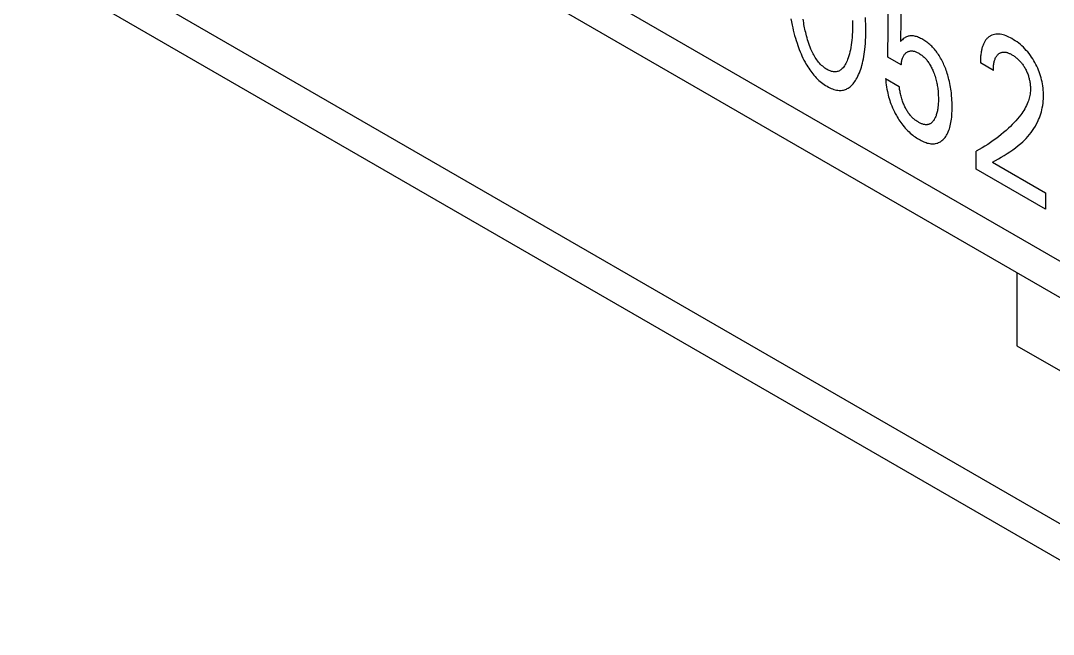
# Model space of a CAD drawing. Extents: x 0 to 420, y 0 to 297.
# Drawn here: x 193.64 to 203.27, y 122.22 to 127.94 of the extents above; entities that cross this region are included whole.
import ezdxf

# ---------------------------------------------------------------- set-up
doc = ezdxf.new("R2010")
doc.units = 0
doc.header["$LTSCALE"] = 23.1
doc.layers.add('40000_ISO', color=7, linetype='CONTINUOUS')

msp = doc.modelspace()

# ---------------------------------------------------------------- linework, layer by layer
at = {"layer": '40000_ISO', "color": 7, "linetype": 'CONTINUOUS'}
for p, q in [((164.8545, 147.9124), (213.9987, 119.5397)), ((165.0612, 147.4549), (214.2058, 119.0819)), ((220.0091, 113.62), (170.8649, 141.9927)), ((171.072, 141.5349), (220.2162, 113.1622)), ((201.7277, 127.601), (201.7357, 128.408)), ((201.8533, 128.1886), (201.846, 127.7462)), ((200.8243, 127.9592), (200.8297, 127.9291)), ((200.8297, 127.9291), (200.8357, 127.8989)), ((200.9407, 127.9377), (200.9382, 127.9543)), ((200.9433, 127.921), (200.9407, 127.9377)), ((200.9459, 127.9058), (200.9433, 127.921)), ((201.3993, 127.9435), (201.3995, 127.9165)), ((201.3995, 127.9165), (201.3993, 127.8892)), ((201.5202, 127.9385), (201.5184, 127.9694)), ((201.5214, 127.9079), (201.5202, 127.9385)), ((200.8357, 127.8989), (200.8409, 127.875)), ((200.8409, 127.875), (200.8465, 127.851)), ((200.8465, 127.851), (200.8526, 127.8269)), ((200.8526, 127.8269), (200.859, 127.8027)), ((200.9487, 127.8905), (200.9459, 127.9058)), ((200.9516, 127.8752), (200.9487, 127.8905)), ((200.9548, 127.8598), (200.9516, 127.8752)), ((200.9582, 127.8444), (200.9548, 127.8598)), ((200.9617, 127.8289), (200.9582, 127.8444)), ((200.9655, 127.8133), (200.9617, 127.8289)), ((201.3977, 127.8355), (201.3962, 127.8091)), ((201.3987, 127.8622), (201.3977, 127.8355)), ((201.3993, 127.8892), (201.3987, 127.8622)), ((201.5221, 127.8776), (201.5214, 127.9079)), ((201.5215, 127.7872), (201.5222, 127.8172)), ((201.5224, 127.8475), (201.5221, 127.8776)), ((201.5222, 127.8172), (201.5224, 127.8475)), ((202.7347, 127.8152), (202.7219, 127.8131)), ((202.7479, 127.8161), (202.7347, 127.8152)), ((202.7616, 127.8158), (202.7479, 127.8161)), ((202.7756, 127.8145), (202.7616, 127.8158)), ((202.7899, 127.8119), (202.7756, 127.8145)), ((200.859, 127.8027), (200.8659, 127.7784)), ((200.8659, 127.7784), (200.8733, 127.7541)), ((200.8733, 127.7541), (200.8811, 127.7297)), ((200.8811, 127.7297), (200.8879, 127.7099)), ((200.9695, 127.7978), (200.9655, 127.8133)), ((200.9743, 127.7802), (200.9695, 127.7978)), ((200.9794, 127.7627), (200.9743, 127.7802)), ((200.9848, 127.7451), (200.9794, 127.7627)), ((200.9907, 127.7275), (200.9848, 127.7451)), ((200.9969, 127.7099), (200.9907, 127.7275)), ((201.3894, 127.7366), (201.3862, 127.7139)), ((201.392, 127.7596), (201.3894, 127.7366)), ((201.3942, 127.783), (201.392, 127.7596)), ((201.3962, 127.8091), (201.3942, 127.783)), ((201.5162, 127.6994), (201.5185, 127.7283)), ((201.5185, 127.7283), (201.5203, 127.7576)), ((201.5203, 127.7576), (201.5215, 127.7872)), ((201.8549, 127.7549), (201.846, 127.7462)), ((201.864, 127.7632), (201.8549, 127.7549)), ((201.8721, 127.7701), (201.864, 127.7632)), ((201.8806, 127.7765), (201.8721, 127.7701)), ((201.8855, 127.78), (201.8806, 127.7765)), ((201.8906, 127.7833), (201.8855, 127.78)), ((201.8959, 127.7863), (201.8906, 127.7833)), ((201.9028, 127.7897), (201.8959, 127.7863)), ((201.9099, 127.7926), (201.9028, 127.7897)), ((201.9174, 127.795), (201.9099, 127.7926)), ((201.9251, 127.7969), (201.9174, 127.795)), ((201.933, 127.7982), (201.9251, 127.7969)), ((201.9412, 127.7989), (201.933, 127.7982)), ((201.9496, 127.7991), (201.9412, 127.7989)), ((201.9581, 127.7987), (201.9496, 127.7991)), ((201.9669, 127.7978), (201.9581, 127.7987)), ((201.9758, 127.7963), (201.9669, 127.7978)), ((201.9848, 127.7943), (201.9758, 127.7963)), ((201.9939, 127.7918), (201.9848, 127.7943)), ((202.0038, 127.7885), (201.9939, 127.7918)), ((202.0137, 127.7848), (202.0038, 127.7885)), ((202.0237, 127.7805), (202.0137, 127.7848)), ((202.0338, 127.7757), (202.0237, 127.7805)), ((202.0439, 127.7705), (202.0338, 127.7757)), ((202.054, 127.7648), (202.0439, 127.7705)), ((202.0634, 127.7592), (202.054, 127.7648)), ((202.0728, 127.7533), (202.0634, 127.7592)), ((202.0822, 127.7469), (202.0728, 127.7533)), ((202.0915, 127.7403), (202.0822, 127.7469)), ((202.1008, 127.7332), (202.0915, 127.7403)), ((202.11, 127.7258), (202.1008, 127.7332)), ((202.1191, 127.7181), (202.11, 127.7258)), ((202.1282, 127.7099), (202.1191, 127.7181)), ((202.6188, 127.7205), (202.6159, 127.7133)), ((202.6219, 127.7274), (202.6188, 127.7205)), ((202.6252, 127.7341), (202.6219, 127.7274)), ((202.6287, 127.7406), (202.6252, 127.7341)), ((202.6322, 127.7465), (202.6287, 127.7406)), ((202.6358, 127.7521), (202.6322, 127.7465)), ((202.6396, 127.7576), (202.6358, 127.7521)), ((202.6436, 127.7629), (202.6396, 127.7576)), ((202.6477, 127.7679), (202.6436, 127.7629)), ((202.6521, 127.7727), (202.6477, 127.7679)), ((202.6565, 127.7773), (202.6521, 127.7727)), ((202.6612, 127.7817), (202.6565, 127.7773)), ((202.6659, 127.7858), (202.6612, 127.7817)), ((202.6709, 127.7897), (202.6659, 127.7858)), ((202.676, 127.7933), (202.6709, 127.7897)), ((202.6812, 127.7967), (202.676, 127.7933)), ((202.6866, 127.7999), (202.6812, 127.7967)), ((202.6978, 127.8054), (202.6866, 127.7999)), ((202.7096, 127.8098), (202.6978, 127.8054)), ((202.7219, 127.8131), (202.7096, 127.8098)), ((202.8045, 127.8084), (202.7899, 127.8119)), ((202.8177, 127.8042), (202.8045, 127.8084)), ((202.8311, 127.7993), (202.8177, 127.8042)), ((202.8446, 127.7937), (202.8311, 127.7993)), ((202.8581, 127.7874), (202.8446, 127.7937)), ((202.8717, 127.7804), (202.8581, 127.7874)), ((202.8853, 127.7728), (202.8717, 127.7804)), ((202.9012, 127.7633), (202.8853, 127.7728)), ((202.9171, 127.753), (202.9012, 127.7633)), ((202.9329, 127.742), (202.9171, 127.753)), ((202.9487, 127.7301), (202.9329, 127.742)), ((202.9642, 127.7174), (202.9487, 127.7301)), ((200.8879, 127.7099), (200.8949, 127.6901)), ((200.8949, 127.6901), (200.9023, 127.6703)), ((200.9023, 127.6703), (200.9102, 127.6506)), ((200.9102, 127.6506), (200.9184, 127.6309)), ((200.9184, 127.6309), (200.927, 127.6112)), ((201.0037, 127.6923), (200.9969, 127.7099)), ((201.011, 127.6747), (201.0037, 127.6923)), ((201.0188, 127.6572), (201.011, 127.6747)), ((201.0247, 127.6449), (201.0188, 127.6572)), ((201.0309, 127.6327), (201.0247, 127.6449)), ((201.0374, 127.6206), (201.0309, 127.6327)), ((201.3695, 127.6312), (201.3643, 127.6126)), ((201.3743, 127.6503), (201.3695, 127.6312)), ((201.3785, 127.6697), (201.3743, 127.6503)), ((201.3826, 127.6916), (201.3785, 127.6697)), ((201.3862, 127.7139), (201.3826, 127.6916)), ((201.5041, 127.6058), (201.5076, 127.6272)), ((201.5076, 127.6272), (201.5106, 127.6489)), ((201.5106, 127.6489), (201.5133, 127.6708)), ((201.5133, 127.6708), (201.5162, 127.6994)), ((201.8802, 127.6214), (201.884, 127.6266)), ((201.884, 127.6266), (201.8882, 127.6314)), ((201.8882, 127.6314), (201.8925, 127.6358)), ((201.8925, 127.6358), (201.8972, 127.6399)), ((201.8972, 127.6399), (201.902, 127.6436)), ((201.902, 127.6436), (201.9071, 127.647)), ((201.9071, 127.647), (201.912, 127.6497)), ((201.912, 127.6497), (201.9171, 127.6521)), ((201.9171, 127.6521), (201.9223, 127.6542)), ((201.9223, 127.6542), (201.9277, 127.6559)), ((201.9277, 127.6559), (201.9333, 127.6572)), ((201.9333, 127.6572), (201.9391, 127.658)), ((201.9391, 127.658), (201.9449, 127.6585)), ((201.9449, 127.6585), (201.9508, 127.6585)), ((201.9508, 127.6585), (201.9569, 127.6581)), ((201.9569, 127.6581), (201.963, 127.6573)), ((201.963, 127.6573), (201.9693, 127.6562)), ((201.9693, 127.6562), (201.9757, 127.6546)), ((201.9757, 127.6546), (201.9824, 127.6526)), ((201.9824, 127.6526), (201.9892, 127.6502)), ((201.9892, 127.6502), (201.996, 127.6473)), ((201.996, 127.6473), (202.0029, 127.6442)), ((202.0029, 127.6442), (202.0099, 127.6406)), ((202.0099, 127.6406), (202.0168, 127.6368)), ((202.0168, 127.6368), (202.0238, 127.6326)), ((202.0238, 127.6326), (202.0309, 127.6281)), ((202.0309, 127.6281), (202.0379, 127.6232)), ((202.0379, 127.6232), (202.0449, 127.6181)), ((202.1371, 127.7014), (202.1282, 127.7099)), ((202.1454, 127.6929), (202.1371, 127.7014)), ((202.1537, 127.684), (202.1454, 127.6929)), ((202.1618, 127.6749), (202.1537, 127.684)), ((202.1697, 127.6655), (202.1618, 127.6749)), ((202.1774, 127.6558), (202.1697, 127.6655)), ((202.185, 127.6459), (202.1774, 127.6558)), ((202.1923, 127.6357), (202.185, 127.6459)), ((202.1995, 127.6253), (202.1923, 127.6357)), ((202.2064, 127.6148), (202.1995, 127.6253)), ((202.5957, 127.6296), (202.5946, 127.6196)), ((202.5971, 127.6394), (202.5957, 127.6296)), ((202.5986, 127.6491), (202.5971, 127.6394)), ((202.6004, 127.6586), (202.5986, 127.6491)), ((202.6021, 127.6669), (202.6004, 127.6586)), ((202.604, 127.675), (202.6021, 127.6669)), ((202.606, 127.683), (202.604, 127.675)), ((202.6082, 127.6909), (202.606, 127.683)), ((202.6106, 127.6985), (202.6082, 127.6909)), ((202.6131, 127.706), (202.6106, 127.6985)), ((202.6159, 127.7133), (202.6131, 127.706)), ((202.7513, 127.6215), (202.7556, 127.6258)), ((202.7556, 127.6258), (202.7601, 127.6297)), ((202.7601, 127.6297), (202.7645, 127.6331)), ((202.7645, 127.6331), (202.7691, 127.6361)), ((202.7691, 127.6361), (202.7739, 127.6389)), ((202.7739, 127.6389), (202.7789, 127.6412)), ((202.7789, 127.6412), (202.7841, 127.6432)), ((202.7841, 127.6432), (202.7895, 127.6449)), ((202.7895, 127.6449), (202.7951, 127.6461)), ((202.7951, 127.6461), (202.8007, 127.6469)), ((202.8007, 127.6469), (202.8064, 127.6473)), ((202.8064, 127.6473), (202.8123, 127.6474)), ((202.8123, 127.6474), (202.8182, 127.6471)), ((202.8182, 127.6471), (202.8243, 127.6464)), ((202.8243, 127.6464), (202.8306, 127.6454)), ((202.8306, 127.6454), (202.8368, 127.644)), ((202.8368, 127.644), (202.8428, 127.6423)), ((202.8428, 127.6423), (202.8487, 127.6404)), ((202.8487, 127.6404), (202.8548, 127.6382)), ((202.8548, 127.6382), (202.8608, 127.6357)), ((202.8608, 127.6357), (202.8669, 127.6329)), ((202.8669, 127.6329), (202.873, 127.6299)), ((202.873, 127.6299), (202.8792, 127.6267)), ((202.8792, 127.6267), (202.8853, 127.6233)), ((202.8853, 127.6233), (202.8921, 127.6193)), ((202.9784, 127.705), (202.9642, 127.7174)), ((202.9924, 127.6919), (202.9784, 127.705)), ((203.0062, 127.678), (202.9924, 127.6919)), ((203.0196, 127.6635), (203.0062, 127.678)), ((203.0327, 127.6484), (203.0196, 127.6635)), ((203.0452, 127.6329), (203.0327, 127.6484)), ((203.0572, 127.6168), (203.0452, 127.6329)), ((200.927, 127.6112), (200.9362, 127.5918)), ((200.9362, 127.5918), (200.9458, 127.5724)), ((200.9458, 127.5724), (200.9559, 127.5532)), ((200.9559, 127.5532), (200.964, 127.5388)), ((200.964, 127.5388), (200.9724, 127.5244)), ((201.0442, 127.6087), (201.0374, 127.6206)), ((201.0513, 127.597), (201.0442, 127.6087)), ((201.0587, 127.5855), (201.0513, 127.597)), ((201.0663, 127.5744), (201.0587, 127.5855)), ((201.0743, 127.5636), (201.0663, 127.5744)), ((201.0826, 127.5532), (201.0743, 127.5636)), ((201.0917, 127.5427), (201.0826, 127.5532)), ((201.101, 127.5328), (201.0917, 127.5427)), ((201.1106, 127.5234), (201.101, 127.5328)), ((201.3311, 127.5309), (201.3249, 127.5206)), ((201.337, 127.5418), (201.3311, 127.5309)), ((201.3424, 127.5531), (201.337, 127.5418)), ((201.3475, 127.5648), (201.3424, 127.5531)), ((201.3523, 127.5768), (201.3475, 127.5648)), ((201.3586, 127.5944), (201.3523, 127.5768)), ((201.3643, 127.6126), (201.3586, 127.5944)), ((201.4861, 127.5239), (201.4913, 127.5438)), ((201.4913, 127.5438), (201.496, 127.5641)), ((201.496, 127.5641), (201.5003, 127.5848)), ((201.5003, 127.5848), (201.5041, 127.6058)), ((201.8533, 127.5285), (201.7277, 127.601)), ((201.8533, 127.5285), (201.8541, 127.5379)), ((201.8541, 127.5379), (201.8552, 127.5471)), ((201.8552, 127.5471), (201.8565, 127.5561)), ((201.8565, 127.5561), (201.8581, 127.565)), ((201.8581, 127.565), (201.86, 127.5736)), ((201.86, 127.5736), (201.8623, 127.5819)), ((201.8623, 127.5819), (201.8645, 127.5893)), ((201.8645, 127.5893), (201.8671, 127.5963)), ((201.8671, 127.5963), (201.8699, 127.6031)), ((201.8699, 127.6031), (201.8731, 127.6095)), ((201.8731, 127.6095), (201.8765, 127.6157)), ((201.8765, 127.6157), (201.8802, 127.6214)), ((202.0449, 127.6181), (202.0518, 127.6126)), ((202.0518, 127.6126), (202.0586, 127.6068)), ((202.0586, 127.6068), (202.0654, 127.6006)), ((202.0654, 127.6006), (202.072, 127.5942)), ((202.072, 127.5942), (202.0783, 127.5877)), ((202.0783, 127.5877), (202.0845, 127.5809)), ((202.0845, 127.5809), (202.0905, 127.5739)), ((202.0905, 127.5739), (202.0964, 127.5666)), ((202.0964, 127.5666), (202.1021, 127.5591)), ((202.1021, 127.5591), (202.1076, 127.5514)), ((202.1076, 127.5514), (202.1129, 127.5435)), ((202.1129, 127.5435), (202.1181, 127.5355)), ((202.1181, 127.5355), (202.1235, 127.5265)), ((202.1235, 127.5265), (202.1287, 127.5173)), ((202.2137, 127.6031), (202.2064, 127.6148)), ((202.2206, 127.5912), (202.2137, 127.6031)), ((202.2273, 127.5792), (202.2206, 127.5912)), ((202.2338, 127.5671), (202.2273, 127.5792)), ((202.2399, 127.5548), (202.2338, 127.5671)), ((202.2458, 127.5425), (202.2399, 127.5548)), ((202.2515, 127.5301), (202.2458, 127.5425)), ((202.2569, 127.5176), (202.2515, 127.5301)), ((202.591, 127.5578), (202.5909, 127.5473)), ((202.7125, 127.4771), (202.5909, 127.5473)), ((202.5912, 127.5683), (202.591, 127.5578)), ((202.5916, 127.5787), (202.5912, 127.5683)), ((202.5921, 127.5891), (202.5916, 127.5787)), ((202.5927, 127.5994), (202.5921, 127.5891)), ((202.5936, 127.6095), (202.5927, 127.5994)), ((202.5946, 127.6196), (202.5936, 127.6095)), ((202.7142, 127.5166), (202.7151, 127.5262)), ((202.7151, 127.5262), (202.7163, 127.5356)), ((202.7163, 127.5356), (202.7178, 127.5448)), ((202.7178, 127.5448), (202.7194, 127.5527)), ((202.7194, 127.5527), (202.7211, 127.5605)), ((202.7211, 127.5605), (202.7231, 127.568)), ((202.7231, 127.568), (202.7254, 127.5753)), ((202.7254, 127.5753), (202.7279, 127.5824)), ((202.7279, 127.5824), (202.7306, 127.5891)), ((202.7306, 127.5891), (202.7337, 127.5956)), ((202.7337, 127.5956), (202.7367, 127.6014)), ((202.7367, 127.6014), (202.74, 127.6069)), ((202.74, 127.6069), (202.7435, 127.612)), ((202.7435, 127.612), (202.7473, 127.6169)), ((202.7473, 127.6169), (202.7513, 127.6215)), ((202.8921, 127.6193), (202.8989, 127.615)), ((202.8989, 127.615), (202.9057, 127.6105)), ((202.9057, 127.6105), (202.9125, 127.6057)), ((202.9125, 127.6057), (202.9192, 127.6007)), ((202.9192, 127.6007), (202.9259, 127.5954)), ((202.9259, 127.5954), (202.9326, 127.5898)), ((202.9326, 127.5898), (202.9386, 127.5844)), ((202.9386, 127.5844), (202.9446, 127.5788)), ((202.9446, 127.5788), (202.9506, 127.573)), ((202.9506, 127.573), (202.9564, 127.5669)), ((202.9564, 127.5669), (202.9622, 127.5607)), ((202.9622, 127.5607), (202.9678, 127.5542)), ((202.9678, 127.5542), (202.9733, 127.5476)), ((202.9733, 127.5476), (202.9787, 127.5408)), ((202.9787, 127.5408), (202.9839, 127.5338)), ((202.9839, 127.5338), (202.9889, 127.5266)), ((202.9889, 127.5266), (202.9938, 127.5193)), ((203.0689, 127.6002), (203.0572, 127.6168)), ((203.08, 127.5832), (203.0689, 127.6002)), ((203.0906, 127.5657), (203.08, 127.5832)), ((203.1002, 127.549), (203.0906, 127.5657)), ((203.1093, 127.532), (203.1002, 127.549)), ((203.1178, 127.5148), (203.1093, 127.532)), ((200.9724, 127.5244), (200.981, 127.5103)), ((200.981, 127.5103), (200.9899, 127.4964)), ((200.9899, 127.4964), (200.9992, 127.4827)), ((200.9992, 127.4827), (201.0087, 127.4693)), ((201.0087, 127.4693), (201.0184, 127.4563)), ((201.0184, 127.4563), (201.0284, 127.4436)), ((201.0284, 127.4436), (201.0387, 127.4313)), ((201.0387, 127.4313), (201.0492, 127.4194)), ((201.1204, 127.5146), (201.1106, 127.5234)), ((201.1304, 127.5064), (201.1204, 127.5146)), ((201.1405, 127.4988), (201.1304, 127.5064)), ((201.1507, 127.4919), (201.1405, 127.4988)), ((201.1609, 127.4856), (201.1507, 127.4919)), ((201.1711, 127.48), (201.1609, 127.4856)), ((201.1813, 127.4752), (201.1711, 127.48)), ((201.1914, 127.4712), (201.1813, 127.4752)), ((201.2014, 127.4679), (201.1914, 127.4712)), ((201.2112, 127.4654), (201.2014, 127.4679)), ((201.2208, 127.4637), (201.2112, 127.4654)), ((201.2301, 127.4628), (201.2208, 127.4637)), ((201.2392, 127.4628), (201.2301, 127.4628)), ((201.2475, 127.4636), (201.2392, 127.4628)), ((201.2555, 127.4652), (201.2475, 127.4636)), ((201.2632, 127.4675), (201.2555, 127.4652)), ((201.2705, 127.4704), (201.2632, 127.4675)), ((201.2776, 127.4739), (201.2705, 127.4704)), ((201.2844, 127.478), (201.2776, 127.4739)), ((201.2909, 127.4826), (201.2844, 127.478)), ((201.2971, 127.4877), (201.2909, 127.4826)), ((201.303, 127.4932), (201.2971, 127.4877)), ((201.3108, 127.5017), (201.303, 127.4932)), ((201.3181, 127.5108), (201.3108, 127.5017)), ((201.3249, 127.5206), (201.3181, 127.5108)), ((201.4485, 127.4221), (201.4559, 127.438)), ((201.4559, 127.438), (201.4628, 127.4543)), ((201.4628, 127.4543), (201.4692, 127.4711)), ((201.4692, 127.4711), (201.4753, 127.4883)), ((201.4753, 127.4883), (201.4809, 127.5059)), ((201.4809, 127.5059), (201.4861, 127.5239)), ((202.1287, 127.5173), (202.1336, 127.5081)), ((202.1336, 127.5081), (202.1383, 127.4987)), ((202.1383, 127.4987), (202.1428, 127.4892)), ((202.1428, 127.4892), (202.1471, 127.4797)), ((202.1471, 127.4797), (202.1511, 127.4702)), ((202.1511, 127.4702), (202.155, 127.4606)), ((202.155, 127.4606), (202.16, 127.4476)), ((202.16, 127.4476), (202.1646, 127.4346)), ((202.1646, 127.4346), (202.1688, 127.4217)), ((202.262, 127.5051), (202.2569, 127.5176)), ((202.2676, 127.4907), (202.262, 127.5051)), ((202.2729, 127.4764), (202.2676, 127.4907)), ((202.2778, 127.4621), (202.2729, 127.4764)), ((202.2825, 127.4478), (202.2778, 127.4621)), ((202.2869, 127.4334), (202.2825, 127.4478)), ((202.2911, 127.4192), (202.2869, 127.4334)), ((202.7125, 127.4771), (202.7126, 127.4871)), ((202.7126, 127.4871), (202.7129, 127.4971)), ((202.7129, 127.4971), (202.7134, 127.5069)), ((202.7134, 127.5069), (202.7142, 127.5166)), ((202.9938, 127.5193), (202.9986, 127.5119)), ((202.9986, 127.5119), (203.0032, 127.5043)), ((203.0032, 127.5043), (203.0076, 127.4966)), ((203.0076, 127.4966), (203.0123, 127.488)), ((203.0123, 127.488), (203.0168, 127.4793)), ((203.0168, 127.4793), (203.021, 127.4705)), ((203.021, 127.4705), (203.0251, 127.4616)), ((203.0251, 127.4616), (203.0288, 127.4527)), ((203.0288, 127.4527), (203.0324, 127.4438)), ((203.0324, 127.4438), (203.0356, 127.4349)), ((203.0356, 127.4349), (203.0385, 127.4265)), ((203.1259, 127.4974), (203.1178, 127.5148)), ((203.1333, 127.48), (203.1259, 127.4974)), ((203.1401, 127.4624), (203.1333, 127.48)), ((203.1467, 127.4439), (203.1401, 127.4624)), ((203.1525, 127.4254), (203.1467, 127.4439)), ((201.0492, 127.4194), (201.0609, 127.4069)), ((201.0609, 127.4069), (201.0729, 127.395)), ((201.0729, 127.395), (201.085, 127.3837)), ((201.085, 127.3837), (201.0974, 127.373)), ((201.0974, 127.373), (201.1099, 127.3628)), ((201.1099, 127.3628), (201.1226, 127.3532)), ((201.1226, 127.3532), (201.1353, 127.3443)), ((201.1353, 127.3443), (201.1481, 127.3359)), ((201.1481, 127.3359), (201.1609, 127.3282)), ((201.3859, 127.3321), (201.395, 127.3411)), ((201.395, 127.3411), (201.4036, 127.3507)), ((201.4036, 127.3507), (201.4118, 127.3609)), ((201.4118, 127.3609), (201.4196, 127.3717)), ((201.4196, 127.3717), (201.427, 127.383)), ((201.427, 127.383), (201.434, 127.3946)), ((201.434, 127.3946), (201.4407, 127.4067)), ((201.4407, 127.4067), (201.4485, 127.4221)), ((201.7065, 127.4018), (201.8347, 127.3278)), ((201.7065, 127.4018), (201.708, 127.382)), ((201.708, 127.382), (201.7101, 127.3619)), ((201.7101, 127.3619), (201.7127, 127.3415)), ((201.7127, 127.3415), (201.7158, 127.3209)), ((202.1688, 127.4217), (202.1728, 127.4088)), ((202.1728, 127.4088), (202.1764, 127.3959)), ((202.1764, 127.3959), (202.1797, 127.383)), ((202.1797, 127.383), (202.1826, 127.371)), ((202.1826, 127.371), (202.1852, 127.359)), ((202.1852, 127.359), (202.1875, 127.347)), ((202.1875, 127.347), (202.1896, 127.3352)), ((202.1896, 127.3352), (202.1915, 127.3234)), ((202.2949, 127.4049), (202.2911, 127.4192)), ((202.2985, 127.3907), (202.2949, 127.4049)), ((202.3028, 127.3728), (202.2985, 127.3907)), ((202.3066, 127.355), (202.3028, 127.3728)), ((202.31, 127.3373), (202.3066, 127.355)), ((202.3131, 127.3197), (202.31, 127.3373)), ((203.0385, 127.4265), (203.0411, 127.4181)), ((203.0411, 127.4181), (203.0435, 127.4097)), ((203.0435, 127.4097), (203.0456, 127.4014)), ((203.0456, 127.4014), (203.0476, 127.3931)), ((203.0476, 127.3931), (203.0494, 127.3848)), ((203.0494, 127.3848), (203.051, 127.3766)), ((203.051, 127.3766), (203.0525, 127.3684)), ((203.0525, 127.3684), (203.0541, 127.3579)), ((203.0541, 127.3579), (203.0555, 127.3474)), ((203.0555, 127.3474), (203.0565, 127.3371)), ((203.0565, 127.3371), (203.0573, 127.327)), ((203.1577, 127.4069), (203.1525, 127.4254)), ((203.1623, 127.3885), (203.1577, 127.4069)), ((203.1663, 127.3703), (203.1623, 127.3885)), ((203.1698, 127.3522), (203.1663, 127.3703)), ((203.173, 127.3319), (203.1698, 127.3522)), ((201.1609, 127.3282), (201.1738, 127.3211)), ((201.1738, 127.3211), (201.1866, 127.3146)), ((201.1866, 127.3146), (201.1993, 127.3089)), ((201.1993, 127.3089), (201.212, 127.3038)), ((201.212, 127.3038), (201.2246, 127.2995)), ((201.2246, 127.2995), (201.237, 127.296)), ((201.237, 127.296), (201.2492, 127.2932)), ((201.2492, 127.2932), (201.2612, 127.2913)), ((201.2612, 127.2913), (201.2729, 127.2902)), ((201.2729, 127.2902), (201.2834, 127.29)), ((201.2834, 127.29), (201.2937, 127.2904)), ((201.2937, 127.2904), (201.3037, 127.2916)), ((201.3037, 127.2916), (201.3134, 127.2934)), ((201.3134, 127.2934), (201.3229, 127.2958)), ((201.3229, 127.2958), (201.3322, 127.2988)), ((201.3322, 127.2988), (201.3411, 127.3024)), ((201.3411, 127.3024), (201.3498, 127.3065)), ((201.3498, 127.3065), (201.3581, 127.3112)), ((201.3581, 127.3112), (201.3662, 127.3164)), ((201.3662, 127.3164), (201.3763, 127.3239)), ((201.3763, 127.3239), (201.3859, 127.3321)), ((201.7158, 127.3209), (201.7194, 127.3001)), ((201.7194, 127.3001), (201.7236, 127.2791)), ((201.7236, 127.2791), (201.7273, 127.2628)), ((201.7273, 127.2628), (201.7313, 127.2464)), ((201.7313, 127.2464), (201.7357, 127.23)), ((201.8357, 127.3184), (201.8347, 127.3278)), ((201.8369, 127.3087), (201.8357, 127.3184)), ((201.8383, 127.2988), (201.8369, 127.3087)), ((201.8399, 127.2887), (201.8383, 127.2988)), ((201.8417, 127.2783), (201.8399, 127.2887)), ((201.8438, 127.2677), (201.8417, 127.2783)), ((201.8461, 127.257), (201.8438, 127.2677)), ((201.8487, 127.2461), (201.8461, 127.257)), ((201.8515, 127.2351), (201.8487, 127.2461)), ((202.1915, 127.3234), (202.1932, 127.3116)), ((202.1932, 127.3116), (202.1946, 127.3)), ((202.1946, 127.3), (202.1962, 127.2849)), ((202.1962, 127.2849), (202.1974, 127.27)), ((202.1974, 127.27), (202.1984, 127.2551)), ((202.1984, 127.2551), (202.199, 127.2405)), ((202.199, 127.2405), (202.1994, 127.226)), ((202.3159, 127.3022), (202.3131, 127.3197)), ((202.3183, 127.2848), (202.3159, 127.3022)), ((202.3205, 127.2676), (202.3183, 127.2848)), ((202.3219, 127.254), (202.3205, 127.2676)), ((202.3232, 127.2405), (202.3219, 127.254)), ((202.325, 127.2191), (202.3232, 127.2405)), ((203.0525, 127.2424), (203.0499, 127.2296)), ((203.0547, 127.2556), (203.0525, 127.2424)), ((203.0564, 127.2691), (203.0547, 127.2556)), ((203.0575, 127.283), (203.0564, 127.2691)), ((203.0573, 127.327), (203.0579, 127.3169)), ((203.0581, 127.2973), (203.0575, 127.283)), ((203.0579, 127.3169), (203.0581, 127.307)), ((203.0581, 127.307), (203.0581, 127.2973)), ((203.1756, 127.3119), (203.173, 127.3319)), ((203.1776, 127.2922), (203.1756, 127.3119)), ((203.1789, 127.2728), (203.1776, 127.2922)), ((203.1796, 127.2537), (203.1789, 127.2728)), ((203.1797, 127.235), (203.1796, 127.2537)), ((201.7357, 127.23), (201.7405, 127.2135)), ((201.7405, 127.2135), (201.7457, 127.197)), ((201.7457, 127.197), (201.7513, 127.1804)), ((201.7513, 127.1804), (201.7573, 127.1639)), ((201.7573, 127.1639), (201.7644, 127.1457)), ((201.7644, 127.1457), (201.772, 127.1276)), ((201.8545, 127.224), (201.8515, 127.2351)), ((201.8578, 127.2129), (201.8545, 127.224)), ((201.8613, 127.2018), (201.8578, 127.2129)), ((201.8651, 127.1906), (201.8613, 127.2018)), ((201.8691, 127.1795), (201.8651, 127.1906)), ((201.8724, 127.1709), (201.8691, 127.1795)), ((201.8759, 127.1623), (201.8724, 127.1709)), ((201.8795, 127.1538), (201.8759, 127.1623)), ((201.8832, 127.1454), (201.8795, 127.1538)), ((201.8872, 127.137), (201.8832, 127.1454)), ((202.1965, 127.1442), (202.1956, 127.1361)), ((202.1976, 127.1573), (202.1965, 127.1442)), ((202.1985, 127.1706), (202.1976, 127.1573)), ((202.1991, 127.1841), (202.1985, 127.1706)), ((202.1994, 127.1978), (202.1991, 127.1841)), ((202.1994, 127.226), (202.1995, 127.2116)), ((202.1995, 127.2116), (202.1994, 127.1978)), ((202.3262, 127.1979), (202.325, 127.2191)), ((202.3271, 127.177), (202.3262, 127.1979)), ((202.3276, 127.1562), (202.3271, 127.177)), ((202.3278, 127.1356), (202.3276, 127.1562)), ((203.0211, 127.1484), (203.0131, 127.1328)), ((203.0285, 127.1647), (203.0211, 127.1484)), ((203.0353, 127.1817), (203.0285, 127.1647)), ((203.0395, 127.1932), (203.0353, 127.1817)), ((203.0433, 127.205), (203.0395, 127.1932)), ((203.0468, 127.2171), (203.0433, 127.205)), ((203.0499, 127.2296), (203.0468, 127.2171)), ((203.1689, 127.1285), (203.1725, 127.1488)), ((203.1725, 127.1488), (203.1754, 127.1696)), ((203.1754, 127.1696), (203.1776, 127.1908)), ((203.1776, 127.1908), (203.1791, 127.2126)), ((203.1791, 127.2126), (203.1797, 127.235)), ((201.772, 127.1276), (201.7802, 127.1095)), ((201.7802, 127.1095), (201.7888, 127.0916)), ((201.7888, 127.0916), (201.7979, 127.0738)), ((201.7979, 127.0738), (201.8075, 127.0562)), ((201.8075, 127.0562), (201.8153, 127.0426)), ((201.8913, 127.1287), (201.8872, 127.137)), ((201.8955, 127.1206), (201.8913, 127.1287)), ((201.8999, 127.1125), (201.8955, 127.1206)), ((201.9045, 127.1046), (201.8999, 127.1125)), ((201.9092, 127.0968), (201.9045, 127.1046)), ((201.9141, 127.0892), (201.9092, 127.0968)), ((201.9192, 127.0817), (201.9141, 127.0892)), ((201.9244, 127.0745), (201.9192, 127.0817)), ((201.9298, 127.0674), (201.9244, 127.0745)), ((201.9354, 127.0605), (201.9298, 127.0674)), ((201.9411, 127.0538), (201.9354, 127.0605)), ((201.9469, 127.0474), (201.9411, 127.0538)), ((201.9529, 127.0412), (201.9469, 127.0474)), ((202.1742, 127.0454), (202.171, 127.038)), ((202.1773, 127.0531), (202.1742, 127.0454)), ((202.18, 127.0611), (202.1773, 127.0531)), ((202.1828, 127.07), (202.18, 127.0611)), ((202.1854, 127.0792), (202.1828, 127.07)), ((202.1877, 127.0886), (202.1854, 127.0792)), ((202.1898, 127.0982), (202.1877, 127.0886)), ((202.1916, 127.108), (202.1898, 127.0982)), ((202.1932, 127.1179), (202.1916, 127.108)), ((202.1947, 127.128), (202.1932, 127.1179)), ((202.1956, 127.1361), (202.1947, 127.128)), ((202.3234, 127.0409), (202.325, 127.0594)), ((202.325, 127.0594), (202.3262, 127.0781)), ((202.3262, 127.0781), (202.3271, 127.097)), ((202.3271, 127.097), (202.3276, 127.1162)), ((202.3276, 127.1162), (202.3278, 127.1356)), ((202.9671, 127.0617), (202.9521, 127.0423)), ((202.977, 127.0751), (202.9671, 127.0617)), ((202.9866, 127.0889), (202.977, 127.0751)), ((202.9958, 127.103), (202.9866, 127.0889)), ((203.0047, 127.1177), (202.9958, 127.103)), ((203.0131, 127.1328), (203.0047, 127.1177)), ((203.1415, 127.0345), (203.1481, 127.0523)), ((203.1481, 127.0523), (203.1541, 127.0706)), ((203.1541, 127.0706), (203.1597, 127.0894)), ((203.1597, 127.0894), (203.1646, 127.1087)), ((203.1646, 127.1087), (203.1689, 127.1285)), ((201.8153, 127.0426), (201.8234, 127.0291)), ((201.8234, 127.0291), (201.8318, 127.0158)), ((201.8318, 127.0158), (201.8404, 127.0027)), ((201.8404, 127.0027), (201.8494, 126.9899)), ((201.8494, 126.9899), (201.8585, 126.9773)), ((201.8585, 126.9773), (201.8679, 126.965)), ((201.8679, 126.965), (201.8789, 126.9515)), ((201.8789, 126.9515), (201.8902, 126.9384)), ((201.959, 127.0351), (201.9529, 127.0412)), ((201.9652, 127.0293), (201.959, 127.0351)), ((201.9715, 127.0238), (201.9652, 127.0293)), ((201.9778, 127.0184), (201.9715, 127.0238)), ((201.9842, 127.0133), (201.9778, 127.0184)), ((201.9907, 127.0085), (201.9842, 127.0133)), ((201.9972, 127.0038), (201.9907, 127.0085)), ((202.0037, 126.9995), (201.9972, 127.0038)), ((202.0103, 126.9953), (202.0037, 126.9995)), ((202.0168, 126.9915), (202.0103, 126.9953)), ((202.0232, 126.9879), (202.0168, 126.9915)), ((202.0295, 126.9847), (202.0232, 126.9879)), ((202.0358, 126.9817), (202.0295, 126.9847)), ((202.042, 126.979), (202.0358, 126.9817)), ((202.0483, 126.9766), (202.042, 126.979)), ((202.0544, 126.9745), (202.0483, 126.9766)), ((202.0605, 126.9728), (202.0544, 126.9745)), ((202.0665, 126.9714), (202.0605, 126.9728)), ((202.0724, 126.9704), (202.0665, 126.9714)), ((202.078, 126.9698), (202.0724, 126.9704)), ((202.0835, 126.9695), (202.078, 126.9698)), ((202.089, 126.9696), (202.0835, 126.9695)), ((202.0943, 126.97), (202.089, 126.9696)), ((202.0994, 126.9707), (202.0943, 126.97)), ((202.1045, 126.9717), (202.0994, 126.9707)), ((202.1094, 126.9731), (202.1045, 126.9717)), ((202.1141, 126.9748), (202.1094, 126.9731)), ((202.1187, 126.9768), (202.1141, 126.9748)), ((202.1236, 126.9794), (202.1187, 126.9768)), ((202.1282, 126.9823), (202.1236, 126.9794)), ((202.1327, 126.9855), (202.1282, 126.9823)), ((202.137, 126.9891), (202.1327, 126.9855)), ((202.1411, 126.9929), (202.137, 126.9891)), ((202.145, 126.997), (202.1411, 126.9929)), ((202.1487, 127.0013), (202.145, 126.997)), ((202.1523, 127.0059), (202.1487, 127.0013)), ((202.1557, 127.0106), (202.1523, 127.0059)), ((202.1599, 127.0171), (202.1557, 127.0106)), ((202.1638, 127.0238), (202.1599, 127.0171)), ((202.1675, 127.0307), (202.1638, 127.0238)), ((202.171, 127.038), (202.1675, 127.0307)), ((202.3059, 126.9453), (202.3098, 126.9597)), ((202.3098, 126.9597), (202.3132, 126.9745)), ((202.3132, 126.9745), (202.3162, 126.9896)), ((202.3162, 126.9896), (202.3188, 127.005)), ((202.3188, 127.005), (202.3213, 127.0228)), ((202.3213, 127.0228), (202.3234, 127.0409)), ((202.8707, 126.9537), (202.8534, 126.9374)), ((202.8877, 126.9705), (202.8707, 126.9537)), ((202.9043, 126.9876), (202.8877, 126.9705)), ((202.9206, 127.0053), (202.9043, 126.9876)), ((202.9366, 127.0235), (202.9206, 127.0053)), ((202.9521, 127.0423), (202.9366, 127.0235)), ((203.0913, 126.9352), (203.1039, 126.956)), ((203.1039, 126.956), (203.1158, 126.9778)), ((203.1158, 126.9778), (203.127, 127.0004)), ((203.127, 127.0004), (203.1345, 127.0172)), ((203.1345, 127.0172), (203.1415, 127.0345)), ((201.8902, 126.9384), (201.9018, 126.9258)), ((201.9018, 126.9258), (201.9136, 126.9136)), ((201.9136, 126.9136), (201.9256, 126.902)), ((201.9256, 126.902), (201.9377, 126.891)), ((201.9377, 126.891), (201.9488, 126.8815)), ((201.9488, 126.8815), (201.96, 126.8725)), ((201.96, 126.8725), (201.9712, 126.8639)), ((201.9712, 126.8639), (201.9826, 126.8558)), ((201.9826, 126.8558), (201.9939, 126.8481)), ((202.2545, 126.8425), (202.2618, 126.8516)), ((202.2618, 126.8516), (202.2686, 126.8611)), ((202.2686, 126.8611), (202.275, 126.8713)), ((202.275, 126.8713), (202.281, 126.8819)), ((202.281, 126.8819), (202.2866, 126.893)), ((202.2866, 126.893), (202.2918, 126.9045)), ((202.2918, 126.9045), (202.2969, 126.9177)), ((202.2969, 126.9177), (202.3017, 126.9312)), ((202.3017, 126.9312), (202.3059, 126.9453)), ((202.7603, 126.8583), (202.7357, 126.8396)), ((202.7841, 126.8772), (202.7603, 126.8583)), ((202.8076, 126.8967), (202.7841, 126.8772)), ((202.8307, 126.9167), (202.8076, 126.8967)), ((202.8534, 126.9374), (202.8307, 126.9167)), ((203.0186, 126.8427), (203.0343, 126.8597)), ((203.0343, 126.8597), (203.0494, 126.8775)), ((203.0494, 126.8775), (203.064, 126.8959)), ((203.064, 126.8959), (203.078, 126.9151)), ((203.078, 126.9151), (203.0913, 126.9352)), ((201.9939, 126.8481), (202.0054, 126.8409)), ((202.0054, 126.8409), (202.0168, 126.8341)), ((202.0168, 126.8341), (202.0283, 126.8276)), ((202.0283, 126.8276), (202.0397, 126.8216)), ((202.0397, 126.8216), (202.0512, 126.8161)), ((202.0512, 126.8161), (202.0626, 126.8111)), ((202.0626, 126.8111), (202.0739, 126.8066)), ((202.0739, 126.8066), (202.0852, 126.8027)), ((202.0852, 126.8027), (202.0963, 126.7993)), ((202.0963, 126.7993), (202.1073, 126.7966)), ((202.1073, 126.7966), (202.119, 126.7943)), ((202.119, 126.7943), (202.1304, 126.7928)), ((202.1304, 126.7928), (202.1417, 126.7921)), ((202.1417, 126.7921), (202.1527, 126.7921)), ((202.1527, 126.7921), (202.1634, 126.7928)), ((202.1634, 126.7928), (202.1739, 126.7943)), ((202.1739, 126.7943), (202.184, 126.7966)), ((202.184, 126.7966), (202.1929, 126.7993)), ((202.1929, 126.7993), (202.2015, 126.8026)), ((202.2015, 126.8026), (202.2098, 126.8066)), ((202.2098, 126.8066), (202.2178, 126.8111)), ((202.2178, 126.8111), (202.2255, 126.8161)), ((202.2255, 126.8161), (202.2329, 126.8216)), ((202.2329, 126.8216), (202.24, 126.8276)), ((202.24, 126.8276), (202.2467, 126.8341)), ((202.2467, 126.8341), (202.2545, 126.8425)), ((202.6336, 126.7698), (202.6068, 126.7535)), ((202.66, 126.7867), (202.6336, 126.7698)), ((202.6856, 126.8038), (202.66, 126.7867)), ((202.7108, 126.8214), (202.6856, 126.8038)), ((202.7357, 126.8396), (202.7108, 126.8214)), ((202.8928, 126.7363), (202.9187, 126.7551)), ((202.9187, 126.7551), (202.9441, 126.7747)), ((202.9441, 126.7747), (202.9688, 126.7953)), ((202.9688, 126.7953), (202.9859, 126.8105)), ((202.9859, 126.8105), (203.0025, 126.8263)), ((203.0025, 126.8263), (203.0186, 126.8427)), ((202.5798, 126.7378), (202.5524, 126.7226)), ((202.5524, 126.5563), (202.5524, 126.7226)), ((202.6068, 126.7535), (202.5798, 126.7378)), ((202.7589, 126.6514), (202.7859, 126.6675)), ((202.7859, 126.6675), (202.8129, 126.684)), ((202.8129, 126.684), (202.8398, 126.7009)), ((202.8398, 126.7009), (202.8665, 126.7183)), ((202.8665, 126.7183), (202.8928, 126.7363)), ((202.7052, 126.6196), (202.7589, 126.6514)), ((202.7052, 126.6196), (203.199, 126.3345)), ((203.199, 126.183), (202.5524, 126.5563)), ((203.199, 126.3345), (203.199, 126.183)), ((202.9324, 125.5905), (202.9324, 124.9079)), ((202.9324, 124.9079), (217.7817, 116.3348))]:
    msp.add_line(p, q, dxfattribs=at)

doc.saveas('drawing.dxf')
